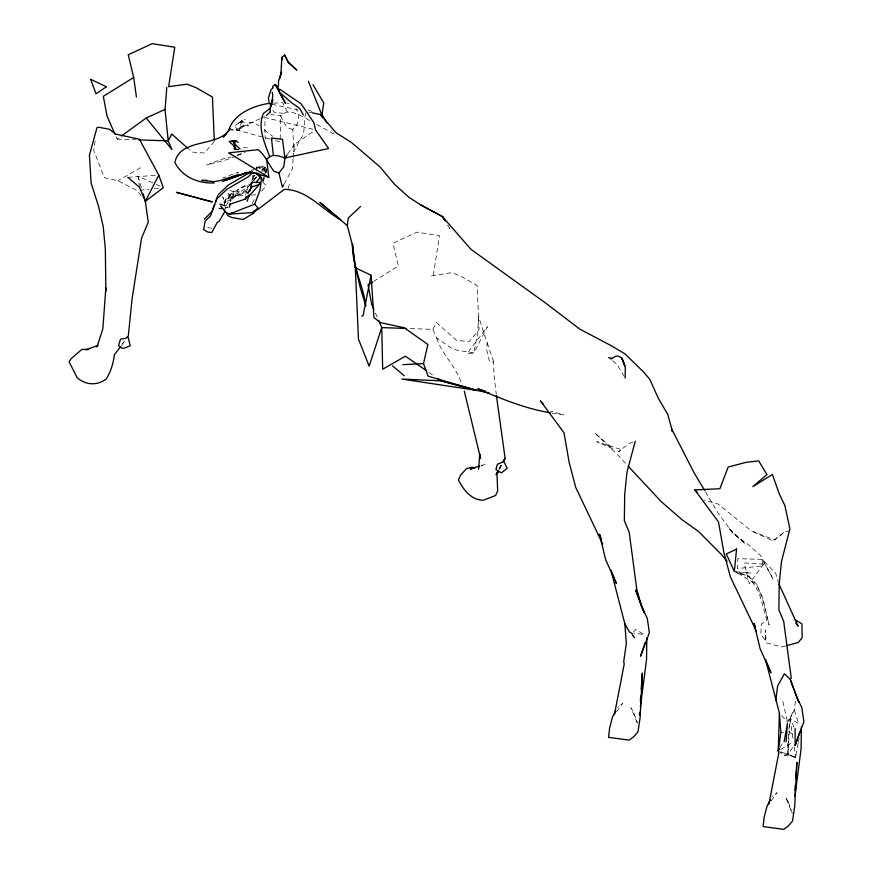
<?xml version="1.0" encoding="UTF-8"?>
<svg xmlns="http://www.w3.org/2000/svg" width="873" height="873" viewBox="0 0 873 873"><rect width="100%" height="100%" fill="white"/><g stroke="black" fill="none" stroke-linecap="round" stroke-linejoin="round"><path stroke-width="0.65" stroke-dasharray="4.37 3.27" d="M247.583 189.714L246.852 184.432L227.842 195.639L223.946 202.35L224.667 204.478M798.151 743.414L795.598 757.284L787.915 754.403L788.57 732.982M778.236 750.955L784.107 755.21L787.915 754.403L790.13 718.621L794.288 709.945L795.467 700.943M256.247 171.075L256.564 166.132L265.13 166.296L264.486 168.293L261.845 171.294M431.513 275.846L451.963 272.66L460.9 276.239L477.138 285.569L478.459 316.255L487.189 342.871L486.698 349.855L489.622 362.142L493.66 361.869L493.932 373.96L496.224 394.094M265.818 173.04L266.309 167.027L265.752 172.745L266.407 170.562M293.132 158.766L292.226 169.198L283.649 184.956M293.241 157.456L294.365 144.427L314.466 130.666M305.397 112.933L303.597 133.798L293.786 151.815L292.815 129.553L297.748 123.333L298.828 114.603L296.089 108.634M788.919 729.042L790.13 718.621L798.762 723.826L794.288 709.945L787.533 722.124L779.403 713.088M245.771 195.334L246.284 191.569L245.52 188.59L226.511 199.786L224.306 204.402M95.092 141.131L93.749 150.571L104.433 177.71L117.964 180.766L137.225 190.587L142.103 197.036M433.324 275.148L439.49 235.743L416.988 232.131L392.97 243.207L398.404 265.959L373.677 281.335M266.221 170.082L265.752 172.745L266.418 170.366M237.958 173.814L238.274 172.014L222.746 178.016M798.38 742.159L799.079 738.372M262.838 181.093L263.504 178.55M269.779 139.069L236.037 129.826L231.007 129.826L239.006 130.688L241.876 120.812L245.542 119.383M263.93 170.944L265.152 167.059M259.968 118.706L236.037 129.826L243.447 125.341L248.74 125.908L241.876 120.812L241.177 122.962L237.805 123.497L234.095 126.094L239.006 130.688L244.495 124.828M224.361 203.485L225.376 200.31L231.847 193.217L224.361 203.485L222.899 196.916L224.721 204.304M224.579 210.12L225.605 206.956L226.925 208.931M225.943 205.897L229.337 199.928L249.176 188.284M230.046 202.11L233.844 190.292L233.844 193.108L231.563 200.19L226.303 201.194L231.847 193.981L230.439 195.421L226.958 192.366M251.882 180.58L253.661 175.037M253.748 180.744L256.302 176.291M264.705 177.415L262.762 182.741M288.035 188.568L290.076 182.228M263.897 171.435L265.905 165.783M262.042 181.148L263.504 177.372M263.995 176.106L266.429 169.809M498.974 468.976L502.51 462.188M499.607 469.325L502.062 464.458M499.018 469.085L501.353 464.48M432.921 329.372L436.435 322.486L456.732 340.546L469.238 341.485L479.059 329.874L478.459 316.255L477.706 333.322L473.832 352.998L467.131 353.598L487.44 326.709L473.832 352.998L453.273 349.429L436.686 338.069L432.921 329.372L408.717 328.532M264.89 172.112L266.145 169.711M252.199 203.442L255.211 197.636M780.069 747.55L782.503 742.999M239.006 130.688L241.515 126.083M287.817 153.823L294.365 144.427M794.092 746.611L795.598 757.284L780.713 751.86L787.915 754.403L793.12 746.917M616.633 711.648L622.558 703.431L617.713 707.326M771.175 800.868L777.09 792.651L772.245 796.547M121.336 345.61L125.199 340.295M633.645 632.03L635.599 629.4L644.23 634.606L634.235 633.1M794.048 727.264L790.13 718.621L787.533 722.124L782.688 700.844M122.449 343.864L124.632 340.928M256.564 176.728L251.206 183.352M250.311 184.367L247.616 187.422L251.62 182.588M252.428 181.628L257.24 175.833M214.354 141.382L204.533 153.004L192.027 152.066L188.972 149.359M254.61 175.157L253.017 177.033L253.89 180.296L256.542 177.295M261.693 190.98L266.156 185.763L262.86 182.075M247.616 187.422L249.82 184.912M261.594 170.29L265.13 166.296L256.88 169.078M229.915 190.369L232.513 191.46L239.333 191.624L231.563 200.19L231.563 197.385L239.333 188.819L252.974 183.188M309.555 120.507L298.828 114.603L292.859 112.584L287.282 111.995L283.605 113.348L280.604 115.88L270.772 114.439M789.792 530.435L783.703 532.65L774.689 539.972L751.358 530.893L718.141 504.081L703.824 499.956M783.703 532.65L772.987 540.954L751.358 530.893M255.102 175.451L253.017 177.033L252.854 174.96M262.402 169.875L264.486 168.293L259.772 169.886M256.913 168.183L258.768 166.83L260.874 168.631M116.054 136.701L117.113 139.123L120.354 136.777M241.876 120.812L237.805 123.497L241.876 120.812L243.447 125.341M256.826 168.303L258.506 167.169L256.138 168.249M780.549 749.558L793.284 741.864M140.597 167.758L117.964 180.766M261.169 118.15L264.759 116.48M254.96 168.784L251.413 170.399L253.705 169.635M480.914 466.073L485.224 464.163L481.59 465.233M246.251 191.318L235.143 196.065L244.658 195.465M236.07 156.06L226.511 159.759L206.726 165.03L221.033 159.399L230.843 157.151M237.27 155.59L244.44 152.819M632.816 442.098L629.16 443.429L618.455 451.734L621.849 449.77L596.816 441.673L613.37 449.115L594.535 432.735L619.372 456.557L627.349 465.298M231.563 197.385L246.306 192.42M237.249 155.023L244.931 152.469M785.525 645.955L781.837 646.915L765.697 642.724L765.501 630.055L765.916 640.935L760.82 634.431L761.343 624.108L766.876 620.125L759.052 592.614L748.794 576.191L735.393 571.782L736.943 572.884L748.794 576.191L756.662 584.419L762.773 597.787L769.08 624.948L762.478 598.649L756.662 584.419L735.393 571.782L750.976 572.972L736.943 572.884M225.343 208.036L227.973 207.534M780.866 732.643L783.441 732.316M127.862 177.35L157.489 175.211M139.844 190.292L148.977 189.277M154.205 188.688L159.432 188.11M251.457 195.039L258.255 194.603M273.511 103.221L282.819 102.665L287.282 111.995M292.815 129.553L287.752 127.774L285.951 125.832L280.604 115.88L280.168 141.917L271.077 139.418M117.113 139.123L135.937 139.778M283.605 113.348L274.22 112.41L271.776 108.328M286.508 103.058L288.974 103.32M249.067 122.165L254.654 122.766L258.932 125.898M243.622 147.526L247.474 147.941M211.823 228.213L209.116 227.918L204.959 225.42M551.9 413.049L563.598 414.861L550.59 411.107M784.107 755.21L795.598 757.284M271.94 104.323L298.195 109.856M308.693 112.06L312.632 112.901M312.981 129.269L264.901 117.506L264.977 132.98M308.202 109.943L311.89 111.329M139.505 187.269L138.12 176.182L154.936 183.843M156.136 184.389L163.349 187.673M316.703 124.446L333.388 133.624L331.282 130.142M788.614 731.639L793.841 735.011M428.85 372.367L433.324 375.445M264.235 129.902L272.736 136.308M612.682 360.68L616.949 364.27L625.166 378.009M631.834 634.878L635.511 639.265L633.427 635.14M253.574 174.906L254.032 175.528M252.242 179.063L252.701 179.674M447.784 225.376L449.813 228.682L447.86 225.409M705.406 491.695L718.392 513.433L732.949 533.316L745.509 543.934L728.344 527.685L732.949 533.316L748.641 544.905L760.492 555.403L773.369 579.552L762.325 559.375L737.772 558.676L737.445 568.563L762.533 565.933L762.325 559.375L775.737 573.463L778.563 583.109M632.325 634.78L633.482 636.875M436.686 338.069C442.087 355.038 456.655 366.835 461.533 383.793M375.466 313.08L378.118 319.136M637.17 722.768L630.906 707.763L633.743 712.532L637.257 722.735M487.189 342.871L493.66 361.869M138.12 176.182L142.092 190.019M790.13 718.621L793.339 741.286M264.999 135.566L265.316 138.742M787.784 743.643L787.915 754.403M227.471 206.846L227.471 207.61M242.137 120.529L241.177 122.962L239.769 122.296L242.137 120.529M763.657 564.122L749.285 583.721L744.102 562.987L763.657 564.122M788.275 801.752L785.449 796.984L792.237 813.232L788.275 801.752"/><path stroke-width="1.31" d="M646.849 637.726L646.533 659.672L640.389 706.868M801.381 726.947L801.076 748.892L794.932 796.089M278.432 86.132L278.596 80.84L281.532 71.815M755.363 627.054L754.032 623.366L760.154 648.803L770.924 672.756L765.49 659.421L779.403 713.088L778.236 750.955L778.76 753.235L768.949 803.946M478.644 469.15L479.681 454.069L480.576 458.38L464.305 391.126M640.356 701.412L640.738 696.021M641.208 689.277L642.353 673.083L640.149 717.431L637.934 731.923L633.907 736.583L629.215 740.129L608.546 737.358L609.605 728.06L612.53 716.864L615.771 710.895M794.899 790.632L795.27 785.242M795.75 778.498L796.896 762.304L794.692 806.652L792.477 821.144L788.45 825.803L783.747 829.35L763.089 826.578L764.148 817.281L767.061 806.085L770.302 800.115M786.115 741.69L787.446 723.324L784.14 741.81M121.434 135.992L146.217 117.986L171.97 149.589L168.205 140.891L165.062 109.398L166.808 87.355M105.84 287.959L102.839 328.914L96.968 347.007M625.166 378.009L625.286 367.358L621.871 358.094L618.193 355.977L615.498 356.337L610.882 359.098M273.358 155.383L271.459 138.065L282.525 139.254L284.893 157.991L283.823 166.721L278.88 172.941L273.827 171.163C268.513 164.135 265.305 155.503 258.179 149.665L228.65 152.851L268.797 177.317L266.669 159.268L269.681 156.736L273.358 155.383L278.934 155.972L284.893 157.991L328.608 148.497L315.589 129.902L313.909 122.744L301.098 103.8L279.687 89.199M639.407 714.9L639.734 712.226M426.624 370.829L405.41 356.184L382.68 369.246L381.73 327.67L369.148 366.191L358.454 339.051L355.322 267.738L352.223 244.331L347.334 225.638L348.294 218.01L360.484 206.563M775.781 700.102L777.636 685.96L784.38 673.781L790.185 679.205L798.806 702.001L796.678 697.036M321.766 116.382L323.741 102.959L312.992 84.67M238.394 149.621L234.128 149.108L234.466 143.881L235.677 140.629L238.154 142.408M279.611 78.614L280.047 76.3M355.038 265.108L360.113 287.119L365.754 305.91C363.19 284.642 351.939 265.763 352.506 243.96L355.322 267.738L371.058 275.246L363.07 315.71L361.717 316.146M614.417 714.725L624.228 664.004L623.693 661.734L626.323 643.423L624.861 623.868L610.958 570.2L616.393 583.535L605.611 559.582L599.5 534.145L601.279 539.056M489.371 393.079L476.767 390.395L428.054 376.154L423.492 363.626L427.868 344.453L404.134 327.724L380.552 322.628L373.993 317.674L371.058 275.246M635.249 441.214L626.945 472.26L624.697 494.631L624.359 520.581L629.182 532.214L636.744 589.111L641.611 606.571L647.286 618.379L649.37 632.587L640.618 656.19L645.18 642.648M248.467 191.209L247.823 193.206L250.235 189.954L251.697 185.251M229.293 207.283L230.428 203.736M272.485 87.584L272.976 86.056L275.191 84.495L277.516 86.427L279.458 91.196L275.191 84.495L285.536 103.44L278.945 91.469M288.363 62.158L296.733 70.058L288.581 62.758L284.631 55.097L282.285 57.061L281.793 58.589L280.953 73.681M229.293 204.468L245.258 199.088L246.022 196.731M249.427 191.329L250.06 189.332M250.235 189.954L250.878 187.957M247.135 201.357L249.176 195.006M259.292 184.465L259.936 182.468L251.369 182.304L251.053 187.248L259.292 184.465L248.707 196.469M272.649 99.467L270.488 107.052L272.812 100.144M280.004 77.457L281.553 72.863M795.117 728.464L795.161 745.411L799.723 731.88M212.292 210.535L214.529 204.478M215.424 202.056L217.672 195.999M795.161 745.411L803.902 721.807L801.818 707.599L796.711 696.981M224.579 210.12L225.441 212.063L229.359 214.081L254.654 204.173L260.012 190.325L261.464 178.441L256.782 172.898M497.828 471.322L496.104 474.836L497.85 471.387M128.189 337.404L130.219 345.784L124.337 348.12L121.936 348.229L118.521 345.632L120.518 339.117L125.865 338.331L128.287 336.04L132.063 299.024L141.579 238.056L148.268 222.299L145.355 201.336L158.788 175.146L139.418 139.233L115.836 134.136L109.278 129.193L98.354 127.229L97.001 127.665L89.428 155.165L91.087 183.003L98.485 206.072L103.232 226.543L105.338 249.001L105.884 291.473M779.458 748.685L778.236 750.955L780.866 732.643L779.403 713.088M283.649 184.956L282.426 187.215L278.88 172.941M255.833 182.664L260.841 176.652M498.374 471.758L496.999 474.137L497.675 490.757L495.624 495.46L483.402 500.24C471.464 500.273 463.192 489.775 458.478 479.899L460.529 475.207L466.52 468.637L471.835 467.251L475.239 467.655L470.329 469.063L479.528 466.007M255.549 210.895L256.531 209.225M503.012 461.872L505.129 458.38L496.388 395.414M505.129 458.38L502.51 462.188L497.359 464.272L495.919 469.543L501.32 472.85L507.191 468.386L503.71 461.271M284.893 157.991L287.086 154.859M120.561 346.679L114.341 354.809C113.348 363.244 110.795 371.778 106.244 378.958C97.34 385.942 85.347 385.157 77.119 377.627L69.098 361.793L71.15 358.694L81.691 349.516L87.005 349.331M230.156 128.811L228.617 130.841C233.146 114.199 252.733 105.982 268.186 103.527M229.915 128.833L223.237 137.039L226.434 133.94M245.258 199.088L248.532 195.399M231.825 213.023L229.359 214.081L252.472 212.619L254.196 210.808M204.238 219.254L211.844 211.746M255.636 210.491L257.437 208.734M252.613 172.112L248.609 176.575L226.915 189.255L216.788 198.946L210.513 215.893L205.144 221.098L203.627 229.566L207.785 232.065L211.844 232.502L217.257 222.342L219.221 221.24L224.852 211.495L223.695 209.684M218.119 194.788L228.246 185.109L249.94 172.418M266.505 115.411L270.488 111.744M273.129 87.846L271.088 89.581L268.437 97.776L269.31 103.767L271.94 104.323M214.289 140.018L212.423 97.089L196.196 87.747L187.248 84.179L168.609 86.667L174.775 47.262L152.273 43.65L128.266 54.726L133.7 77.468L103.341 96.303L107.041 116.12L114.996 134.278M127.862 177.35L139.505 187.269L145.355 201.336L163.349 187.673L158.788 175.146M269.735 108.656L263.395 113.457C257.175 127.545 264.868 143.27 269.681 156.736M252.472 212.619L258.757 208.789L284.271 189.376C306.838 189.376 322.192 209.651 340.666 219.81L319.911 202.427L347.334 225.638M227.755 131.998C213.743 146.806 179.816 138.96 174.884 162.411C182.151 177.121 198.422 183.603 214.125 182.97M372.553 282.023L368.046 284.784L371.756 304.612L373.873 309.446M254.283 212.805L243.12 219.461L231.923 217.541L227.918 215.707L226.674 213.885M476.767 390.395L441.138 380.846L401.94 379.068L476.767 390.395L441.138 380.846L437.788 378.533M146.217 117.986L165.062 109.398M222.309 181.464L246.884 172.461L255.898 173.432L261.758 178.332M246.884 172.461L224.612 180.591L248.445 172.21M235.677 140.629L229.163 141.448L234.084 146.031M237.794 174.709L219.865 180.667L213.885 181.639L201.794 180.384L206.825 180.274M98.136 345.435L85.914 349.702L88.359 349.571M786.759 645.627L798.402 642.452L802.134 637.65L801.927 623.813L795.281 619.895M219.156 208.582L222.811 208.363M402.824 364.663L423.492 363.626M756.236 630.993L730.297 576.715L723.641 551.376L718.534 522.01L694.843 489.906L719.898 488.727L728.18 467.022L746.142 462.319L758.702 460.879L766.93 474.606L752.81 486.643L772.376 474.497L779.48 494.369L784.86 505.5L789.901 528.863L781.488 561.481L779.229 583.851L778.902 609.801L783.714 621.434L791.287 678.332M138.632 139.866L168.205 140.891L171.719 133.995L187.957 148.454M406.032 328.444L381.828 327.604L378.642 320.347M550.601 412.853C525.35 408.662 501.309 398.797 477.858 388.791L485.497 391.268M312.632 112.901L320.511 114.559L335.963 132.707L351.481 142.495L380.17 167.059L394.476 184.258L409.088 197.418L421.179 205.166L442.655 216.679L445.263 221.044M219.843 204.075L225.19 205.886M608.557 357.614L611.973 358.421M249.678 171.414L268.797 177.317M421.179 205.166L442.655 216.679M632.903 634.104L629.357 631.877L624.861 623.868M257.71 173.443L260.634 175.517M392.566 365.842L404.221 375.75M280.408 93.029L291.964 103.014L299.635 108.361L303.313 114.843M223.39 209.455L220.629 206.017M240.097 149.043L234.466 143.881L232.338 140.531M628.233 466.269L661.374 501.757L681.889 519.577L698.607 531.548L722.124 555.228L727.1 561.437M694.843 489.906L697.538 492.918M542.995 403.697L540.3 400.685L564.002 432.79L569.098 462.155L575.754 487.494L602.741 544.141M254.654 204.173L258.757 208.789M795.794 623.115L798.108 626.225L779.12 584.343M320.511 114.559L322.781 117.92M444.39 219.865L442.349 216.559L471.016 249.372L545.821 303.193L579.825 329.143L610.773 345.457L624.937 353.849L643.128 371.527L649.708 379.22L658.482 398.601L667.758 414.369L672.472 431.568L671.904 429.8M327.08 123.191L321.46 113.927L308.344 81.211M704.729 490.55L693.795 472.249L671.621 428.916M288.581 62.758L284.631 55.097M642.146 607.815L644.263 612.781L635.653 589.984L641.611 606.571M790.185 679.205L796.143 695.803M143.183 193.784L145.355 201.336M235.743 149.338L233.899 140.586M133.7 77.468L136.428 96.99M282.285 57.061L282.448 59.08M272.234 92.156C274.078 99.085 269.473 105.033 270.204 111.744M736.572 549.062L734.313 571.444L726.303 554.006L736.572 549.062M106.353 86.765L96.019 93.826L90.606 79.257L106.353 86.765M212.161 201.849L176.422 192.355L212.052 201.903M624.555 364.794L621.871 358.094L624.784 365.754L624.555 364.794"/></g></svg>
